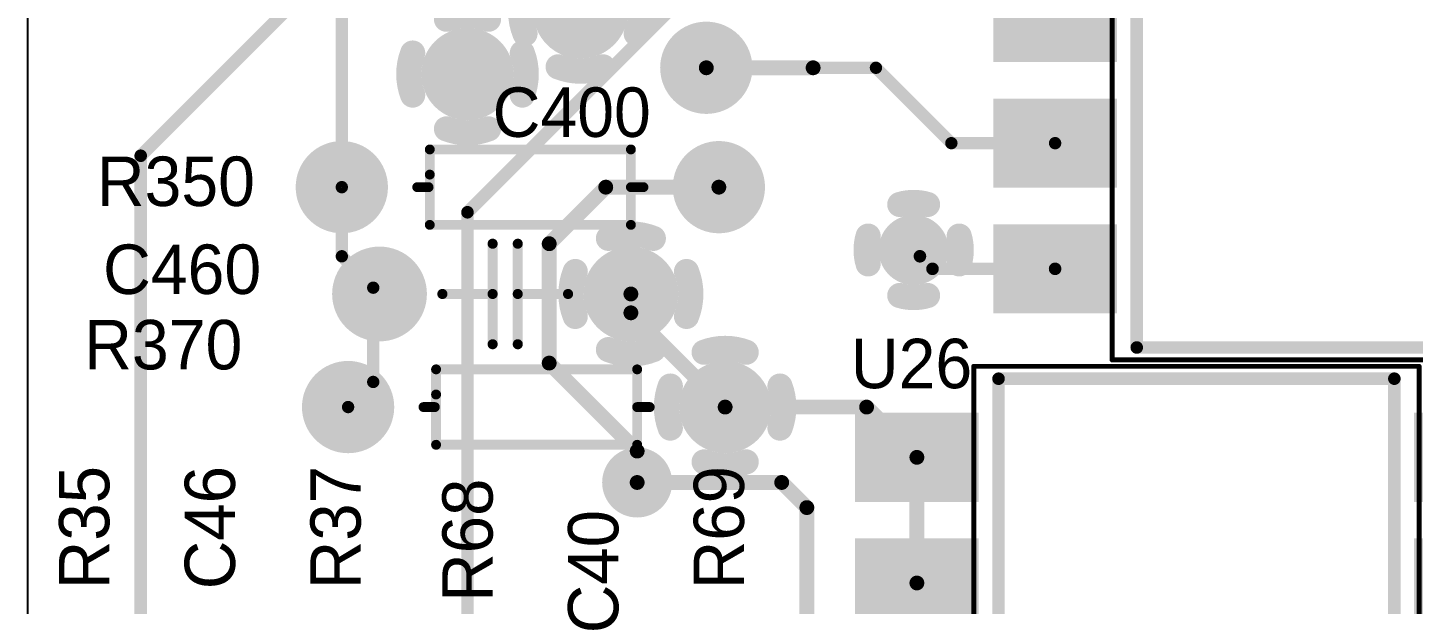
# Model space of a CAD drawing. Header units: millimetres. Extents: x 37 to 228, y -28 to 210.
# Drawn here: x 164.5 to 192.5, y 78.72 to 90.37 of the extents above; entities that cross this region are included whole.
import ezdxf

# ---------------------------------------------------------------- set-up
doc = ezdxf.new("R2010")
doc.units = ezdxf.units.MM
for name, color, linetype in [('BottomLayer', 5, 'Continuous'), ('BottomSolder', 6, 'Continuous'), ('InternalPlane1', 76, 'Continuous'), ('InternalPlane2', 16, 'Continuous'), ('Mechanical13', 56, 'Continuous'), ('MultiLayer', 9, 'Continuous'), ('TopLayer', 1, 'Continuous'), ('TopOverlay', 2, 'Continuous'), ('TopPaste', 8, 'Continuous'), ('TopSolder', 216, 'Continuous')]:
    doc.layers.add(name, color=color, linetype=linetype)

# ---------------------------------------------------------------- blocks, each defined once
blk = doc.blocks.new('CAP_DIP_S_____133')
at = {"layer": 'BottomLayer', "const_width": 0.75}
for points in [[(-2.915, 0, 1), (-2.165, 0, 1)], [(2.165, 0, 1), (2.915, 0, 1)]]:
    blk.add_lwpolyline(points, format="xyb", close=True, dxfattribs=at)
at = {"layer": 'BottomSolder', "const_width": 0.852}
for points in [[(-2.966, 0, 1), (-2.114, 0, 1)], [(2.114, 0, 1), (2.966, 0, 1)]]:
    blk.add_lwpolyline(points, format="xyb", close=True, dxfattribs=at)
at = {"layer": 'InternalPlane1', "const_width": 0.508}
for points in [[(2.086, 1.124, -0.19438), (2.994, 1.124)], [(1.416, -0.454, -0.19438), (1.416, 0.454)], [(3.664, 0.454, -0.19438), (3.664, -0.454)], [(2.994, -1.124, -0.19438), (2.086, -1.124)]]:
    blk.add_lwpolyline(points, format="xyb", dxfattribs=at)
at = {"layer": 'InternalPlane1'}
for points, const_width in [([(1.959, 1.124, 1), (2.213, 1.124, 1)], 0.254), ([(2.867, 1.124, 1), (3.121, 1.124, 1)], 0.254), ([(-3.019, 0, 1), (-2.061, 0, 1)], 0.958), ([(1.289, 0.454, 1), (1.543, 0.454, 1)], 0.254), ([(3.537, 0.454, 1), (3.791, 0.454, 1)], 0.254), ([(1.289, -0.454, 1), (1.543, -0.454, 1)], 0.254), ([(3.537, -0.454, 1), (3.791, -0.454, 1)], 0.254), ([(1.959, -1.124, 1), (2.213, -1.124, 1)], 0.254), ([(2.867, -1.124, 1), (3.121, -1.124, 1)], 0.254)]:
    blk.add_lwpolyline(points, format="xyb", close=True, dxfattribs=dict(at, const_width=const_width))
at = {"layer": 'InternalPlane2', "const_width": 0.958}
for points in [[(-3.019, 0, 1), (-2.061, 0, 1)], [(2.061, 0, 1), (3.019, 0, 1)]]:
    blk.add_lwpolyline(points, format="xyb", close=True, dxfattribs=at)
at = {"layer": 'MultiLayer', "const_width": 0.75}
for points in [[(-2.915, 0, 1), (-2.165, 0, 1)], [(2.165, 0, 1), (2.915, 0, 1)]]:
    blk.add_lwpolyline(points, format="xyb", close=True, dxfattribs=at)
at = {"layer": 'TopLayer', "const_width": 0.75}
for points in [[(-2.915, 0, 1), (-2.165, 0, 1)], [(2.165, 0, 1), (2.915, 0, 1)]]:
    blk.add_lwpolyline(points, format="xyb", close=True, dxfattribs=at)
at = {"layer": 'TopOverlay', "const_width": 0.203}
for points in [[(-0.254, -1.016), (-0.254, 1.016)], [(0.254, -1.016), (0.254, 1.016)], [(-0.254, 0), (-1.27, 0)], [(1.27, 0), (0.254, 0)]]:
    blk.add_lwpolyline(points, dxfattribs=at)
at = {"layer": 'TopOverlay', "const_width": 0.102}
for points in [[(-0.305, 1.016, 1), (-0.203, 1.016, 1)], [(0.203, 1.016, 1), (0.305, 1.016, 1)], [(-1.321, 0, 1), (-1.219, 0, 1)], [(-0.305, 0, 1), (-0.203, 0, 1)], [(0.203, 0, 1), (0.305, 0, 1)], [(1.219, 0, 1), (1.321, 0, 1)], [(-0.305, -1.016, 1), (-0.203, -1.016, 1)], [(0.203, -1.016, 1), (0.305, -1.016, 1)]]:
    blk.add_lwpolyline(points, format="xyb", close=True, dxfattribs=at)
at = {"layer": 'TopSolder', "const_width": 0.852}
for points in [[(-2.966, 0, 1), (-2.114, 0, 1)], [(2.114, 0, 1), (2.966, 0, 1)]]:
    blk.add_lwpolyline(points, format="xyb", close=True, dxfattribs=at)
blk = doc.blocks.new('CAP_DIP_S_____134')
at = {"layer": 'BottomLayer', "const_width": 0.75}
for points in [[(-2.915, 0, 1), (-2.165, 0, 1)], [(2.165, 0, 1), (2.915, 0, 1)]]:
    blk.add_lwpolyline(points, format="xyb", close=True, dxfattribs=at)
at = {"layer": 'BottomSolder', "const_width": 0.852}
for points in [[(-2.966, 0, 1), (-2.114, 0, 1)], [(2.114, 0, 1), (2.966, 0, 1)]]:
    blk.add_lwpolyline(points, format="xyb", close=True, dxfattribs=at)
at = {"layer": 'InternalPlane1', "const_width": 0.508}
for points in [[(-2.994, 1.124, -0.19438), (-2.086, 1.124)], [(-3.664, -0.454, -0.19438), (-3.664, 0.454)], [(-1.416, 0.454, -0.19438), (-1.416, -0.454)], [(-2.086, -1.124, -0.19438), (-2.994, -1.124)]]:
    blk.add_lwpolyline(points, format="xyb", dxfattribs=at)
at = {"layer": 'InternalPlane1'}
for points, const_width in [([(-3.121, 1.124, 1), (-2.867, 1.124, 1)], 0.254), ([(-2.213, 1.124, 1), (-1.959, 1.124, 1)], 0.254), ([(2.061, 0, 1), (3.019, 0, 1)], 0.958), ([(-3.791, 0.454, 1), (-3.537, 0.454, 1)], 0.254), ([(-1.543, 0.454, 1), (-1.289, 0.454, 1)], 0.254), ([(-3.791, -0.454, 1), (-3.537, -0.454, 1)], 0.254), ([(-1.543, -0.454, 1), (-1.289, -0.454, 1)], 0.254), ([(-3.121, -1.124, 1), (-2.867, -1.124, 1)], 0.254), ([(-2.213, -1.124, 1), (-1.959, -1.124, 1)], 0.254)]:
    blk.add_lwpolyline(points, format="xyb", close=True, dxfattribs=dict(at, const_width=const_width))
at = {"layer": 'InternalPlane2', "const_width": 0.958}
for points in [[(-3.019, 0, 1), (-2.061, 0, 1)], [(2.061, 0, 1), (3.019, 0, 1)]]:
    blk.add_lwpolyline(points, format="xyb", close=True, dxfattribs=at)
at = {"layer": 'MultiLayer', "const_width": 0.75}
for points in [[(-2.915, 0, 1), (-2.165, 0, 1)], [(2.165, 0, 1), (2.915, 0, 1)]]:
    blk.add_lwpolyline(points, format="xyb", close=True, dxfattribs=at)
at = {"layer": 'TopLayer', "const_width": 0.75}
for points in [[(-2.915, 0, 1), (-2.165, 0, 1)], [(2.165, 0, 1), (2.915, 0, 1)]]:
    blk.add_lwpolyline(points, format="xyb", close=True, dxfattribs=at)
at = {"layer": 'TopOverlay', "const_width": 0.203}
for points in [[(-0.254, 1.016), (-0.254, -1.016)], [(0.254, 1.016), (0.254, -1.016)], [(-0.254, 0), (-1.27, 0)], [(1.27, 0), (0.254, 0)]]:
    blk.add_lwpolyline(points, dxfattribs=at)
at = {"layer": 'TopOverlay', "const_width": 0.102}
for points in [[(-0.305, 1.016, 1), (-0.203, 1.016, 1)], [(0.203, 1.016, 1), (0.305, 1.016, 1)], [(-1.321, 0, 1), (-1.219, 0, 1)], [(-0.305, 0, 1), (-0.203, 0, 1)], [(0.203, 0, 1), (0.305, 0, 1)], [(1.219, 0, 1), (1.321, 0, 1)], [(-0.305, -1.016, 1), (-0.203, -1.016, 1)], [(0.203, -1.016, 1), (0.305, -1.016, 1)]]:
    blk.add_lwpolyline(points, format="xyb", close=True, dxfattribs=at)
at = {"layer": 'TopSolder', "const_width": 0.852}
for points in [[(-2.966, 0, 1), (-2.114, 0, 1)], [(2.114, 0, 1), (2.966, 0, 1)]]:
    blk.add_lwpolyline(points, format="xyb", close=True, dxfattribs=at)
blk = doc.blocks.new('AXIAL_0_3_142')
at = {"layer": 'BottomLayer', "const_width": 0.75}
for points in [[(-4.185, 0, 1), (-3.435, 0, 1)], [(3.435, 0, 1), (4.185, 0, 1)]]:
    blk.add_lwpolyline(points, format="xyb", close=True, dxfattribs=at)
at = {"layer": 'BottomSolder', "const_width": 0.852}
for points in [[(-4.236, 0, 1), (-3.384, 0, 1)], [(3.384, 0, 1), (4.236, 0, 1)]]:
    blk.add_lwpolyline(points, format="xyb", close=True, dxfattribs=at)
at = {"layer": 'InternalPlane1', "const_width": 0.933}
for points in [[(-4.276, 0, 1), (-3.344, 0, 1)], [(3.344, 0, 1), (4.276, 0, 1)]]:
    blk.add_lwpolyline(points, format="xyb", close=True, dxfattribs=at)
at = {"layer": 'InternalPlane2', "const_width": 0.933}
for points in [[(-4.276, 0, 1), (-3.344, 0, 1)], [(3.344, 0, 1), (4.276, 0, 1)]]:
    blk.add_lwpolyline(points, format="xyb", close=True, dxfattribs=at)
at = {"layer": 'MultiLayer', "const_width": 0.75}
for points in [[(-4.185, 0, 1), (-3.435, 0, 1)], [(3.435, 0, 1), (4.185, 0, 1)]]:
    blk.add_lwpolyline(points, format="xyb", close=True, dxfattribs=at)
at = {"layer": 'TopLayer', "const_width": 0.75}
for points in [[(-4.185, 0, 1), (-3.435, 0, 1)], [(3.435, 0, 1), (4.185, 0, 1)]]:
    blk.add_lwpolyline(points, format="xyb", close=True, dxfattribs=at)
at = {"layer": 'TopOverlay', "const_width": 0.2}
for points in [[(-2.032, 0.762), (-2.032, -0.762)], [(2.032, 0.762), (-2.032, 0.762)], [(2.032, 0.762), (2.032, -0.254)], [(-2.032, 0), (-2.286, 0)], [(2.286, 0), (2.057, 0)], [(2.032, -0.254), (2.032, -0.762)], [(2.032, -0.762), (-2.032, -0.762)]]:
    blk.add_lwpolyline(points, dxfattribs=at)
at = {"layer": 'TopOverlay', "const_width": 0.1}
for points in [[(-2.082, 0.762, 1), (-1.982, 0.762, 1)], [(-2.082, 0.762, 1), (-1.982, 0.762, 1)], [(1.982, 0.762, 1), (2.082, 0.762, 1)], [(1.982, 0.762, 1), (2.082, 0.762, 1)], [(-2.336, 0, 1), (-2.236, 0, 1)], [(-2.082, 0, 1), (-1.982, 0, 1)], [(2.007, 0, 1), (2.107, 0, 1)], [(2.236, 0, 1), (2.336, 0, 1)], [(1.982, -0.254, 1), (2.082, -0.254, 1)], [(1.982, -0.254, 1), (2.082, -0.254, 1)], [(-2.082, -0.762, 1), (-1.982, -0.762, 1)], [(-2.082, -0.762, 1), (-1.982, -0.762, 1)], [(1.982, -0.762, 1), (2.082, -0.762, 1)], [(1.982, -0.762, 1), (2.082, -0.762, 1)]]:
    blk.add_lwpolyline(points, format="xyb", close=True, dxfattribs=at)
at = {"layer": 'TopSolder', "const_width": 0.852}
for points in [[(-4.236, 0, 1), (-3.384, 0, 1)], [(3.384, 0, 1), (4.236, 0, 1)]]:
    blk.add_lwpolyline(points, format="xyb", close=True, dxfattribs=at)
blk = doc.blocks.new('AXIAL_0_3_143')
at = {"layer": 'BottomLayer', "const_width": 0.75}
for points in [[(-4.185, 0, 1), (-3.435, 0, 1)], [(3.435, 0, 1), (4.185, 0, 1)]]:
    blk.add_lwpolyline(points, format="xyb", close=True, dxfattribs=at)
at = {"layer": 'BottomSolder', "const_width": 0.852}
for points in [[(-4.236, 0, 1), (-3.384, 0, 1)], [(3.384, 0, 1), (4.236, 0, 1)]]:
    blk.add_lwpolyline(points, format="xyb", close=True, dxfattribs=at)
at = {"layer": 'InternalPlane1', "const_width": 0.508}
for points in [[(-4.235, 1.108, -0.185339), (-3.385, 1.108)], [(-4.918, -0.425, -0.185339), (-4.918, 0.425)], [(-2.702, 0.425, -0.185339), (-2.702, -0.425)], [(-3.385, -1.108, -0.185339), (-4.235, -1.108)]]:
    blk.add_lwpolyline(points, format="xyb", dxfattribs=at)
at = {"layer": 'InternalPlane1'}
for points, const_width in [([(-4.362, 1.108, 1), (-4.108, 1.108, 1)], 0.254), ([(-3.512, 1.108, 1), (-3.258, 1.108, 1)], 0.254), ([(3.344, 0, 1), (4.276, 0, 1)], 0.933), ([(-5.045, 0.425, 1), (-4.791, 0.425, 1)], 0.254), ([(-2.829, 0.425, 1), (-2.575, 0.425, 1)], 0.254), ([(-5.045, -0.425, 1), (-4.791, -0.425, 1)], 0.254), ([(-2.829, -0.425, 1), (-2.575, -0.425, 1)], 0.254), ([(-4.362, -1.108, 1), (-4.108, -1.108, 1)], 0.254), ([(-3.512, -1.108, 1), (-3.258, -1.108, 1)], 0.254)]:
    blk.add_lwpolyline(points, format="xyb", close=True, dxfattribs=dict(at, const_width=const_width))
at = {"layer": 'InternalPlane2', "const_width": 0.933}
for points in [[(-4.276, 0, 1), (-3.344, 0, 1)], [(3.344, 0, 1), (4.276, 0, 1)]]:
    blk.add_lwpolyline(points, format="xyb", close=True, dxfattribs=at)
at = {"layer": 'MultiLayer', "const_width": 0.75}
for points in [[(-4.185, 0, 1), (-3.435, 0, 1)], [(3.435, 0, 1), (4.185, 0, 1)]]:
    blk.add_lwpolyline(points, format="xyb", close=True, dxfattribs=at)
at = {"layer": 'TopLayer', "const_width": 0.75}
for points in [[(-4.185, 0, 1), (-3.435, 0, 1)], [(3.435, 0, 1), (4.185, 0, 1)]]:
    blk.add_lwpolyline(points, format="xyb", close=True, dxfattribs=at)
at = {"layer": 'TopOverlay', "const_width": 0.2}
for points in [[(-2.032, 0.762), (-2.032, -0.762)], [(2.032, 0.762), (-2.032, 0.762)], [(2.032, 0.762), (2.032, -0.254)], [(-2.032, 0), (-2.286, 0)], [(2.286, 0), (2.057, 0)], [(2.032, -0.254), (2.032, -0.762)], [(2.032, -0.762), (-2.032, -0.762)]]:
    blk.add_lwpolyline(points, dxfattribs=at)
at = {"layer": 'TopOverlay', "const_width": 0.1}
for points in [[(-2.082, 0.762, 1), (-1.982, 0.762, 1)], [(-2.082, 0.762, 1), (-1.982, 0.762, 1)], [(1.982, 0.762, 1), (2.082, 0.762, 1)], [(1.982, 0.762, 1), (2.082, 0.762, 1)], [(-2.336, 0, 1), (-2.236, 0, 1)], [(-2.082, 0, 1), (-1.982, 0, 1)], [(2.007, 0, 1), (2.107, 0, 1)], [(2.236, 0, 1), (2.336, 0, 1)], [(1.982, -0.254, 1), (2.082, -0.254, 1)], [(1.982, -0.254, 1), (2.082, -0.254, 1)], [(-2.082, -0.762, 1), (-1.982, -0.762, 1)], [(-2.082, -0.762, 1), (-1.982, -0.762, 1)], [(1.982, -0.762, 1), (2.082, -0.762, 1)], [(1.982, -0.762, 1), (2.082, -0.762, 1)]]:
    blk.add_lwpolyline(points, format="xyb", close=True, dxfattribs=at)
at = {"layer": 'TopSolder', "const_width": 0.852}
for points in [[(-4.236, 0, 1), (-3.384, 0, 1)], [(3.384, 0, 1), (4.236, 0, 1)]]:
    blk.add_lwpolyline(points, format="xyb", close=True, dxfattribs=at)
blk = doc.blocks.new('AXIAL_0_3_148')
at = {"layer": 'BottomLayer', "const_width": 0.75}
for points in [[(-4.185, 0, 1), (-3.435, 0, 1)], [(3.435, 0, 1), (4.185, 0, 1)]]:
    blk.add_lwpolyline(points, format="xyb", close=True, dxfattribs=at)
at = {"layer": 'BottomSolder', "const_width": 0.852}
for points in [[(-4.236, 0, 1), (-3.384, 0, 1)], [(3.384, 0, 1), (4.236, 0, 1)]]:
    blk.add_lwpolyline(points, format="xyb", close=True, dxfattribs=at)
at = {"layer": 'InternalPlane1', "const_width": 0.933}
for points in [[(-4.276, 0, 1), (-3.344, 0, 1)], [(3.344, 0, 1), (4.276, 0, 1)]]:
    blk.add_lwpolyline(points, format="xyb", close=True, dxfattribs=at)
at = {"layer": 'InternalPlane2', "const_width": 0.933}
for points in [[(-4.276, 0, 1), (-3.344, 0, 1)], [(3.344, 0, 1), (4.276, 0, 1)]]:
    blk.add_lwpolyline(points, format="xyb", close=True, dxfattribs=at)
at = {"layer": 'MultiLayer', "const_width": 0.75}
for points in [[(-4.185, 0, 1), (-3.435, 0, 1)], [(3.435, 0, 1), (4.185, 0, 1)]]:
    blk.add_lwpolyline(points, format="xyb", close=True, dxfattribs=at)
at = {"layer": 'TopLayer', "const_width": 0.75}
for points in [[(-4.185, 0, 1), (-3.435, 0, 1)], [(3.435, 0, 1), (4.185, 0, 1)]]:
    blk.add_lwpolyline(points, format="xyb", close=True, dxfattribs=at)
at = {"layer": 'TopOverlay', "const_width": 0.2}
for points in [[(-2.032, 0.254), (-2.032, 0.762)], [(2.032, 0.762), (-2.032, 0.762)], [(2.032, -0.762), (2.032, 0.762)], [(-2.032, -0.762), (-2.032, 0.254)], [(-2.057, 0), (-2.286, 0)], [(2.286, 0), (2.032, 0)], [(2.032, -0.762), (-2.032, -0.762)]]:
    blk.add_lwpolyline(points, dxfattribs=at)
at = {"layer": 'TopOverlay', "const_width": 0.1}
for points in [[(-2.082, 0.762, 1), (-1.982, 0.762, 1)], [(-2.082, 0.762, 1), (-1.982, 0.762, 1)], [(1.982, 0.762, 1), (2.082, 0.762, 1)], [(1.982, 0.762, 1), (2.082, 0.762, 1)], [(-2.082, 0.254, 1), (-1.982, 0.254, 1)], [(-2.082, 0.254, 1), (-1.982, 0.254, 1)], [(-2.336, 0, 1), (-2.236, 0, 1)], [(-2.107, 0, 1), (-2.007, 0, 1)], [(1.982, 0, 1), (2.082, 0, 1)], [(2.236, 0, 1), (2.336, 0, 1)], [(-2.082, -0.762, 1), (-1.982, -0.762, 1)], [(-2.082, -0.762, 1), (-1.982, -0.762, 1)], [(1.982, -0.762, 1), (2.082, -0.762, 1)], [(1.982, -0.762, 1), (2.082, -0.762, 1)]]:
    blk.add_lwpolyline(points, format="xyb", close=True, dxfattribs=at)
at = {"layer": 'TopSolder', "const_width": 0.852}
for points in [[(-4.236, 0, 1), (-3.384, 0, 1)], [(3.384, 0, 1), (4.236, 0, 1)]]:
    blk.add_lwpolyline(points, format="xyb", close=True, dxfattribs=at)
blk = doc.blocks.new('AXIAL_0_3_149')
at = {"layer": 'BottomLayer', "const_width": 0.75}
for points in [[(-4.185, 0, 1), (-3.435, 0, 1)], [(3.435, 0, 1), (4.185, 0, 1)]]:
    blk.add_lwpolyline(points, format="xyb", close=True, dxfattribs=at)
at = {"layer": 'BottomSolder', "const_width": 0.852}
for points in [[(-4.236, 0, 1), (-3.384, 0, 1)], [(3.384, 0, 1), (4.236, 0, 1)]]:
    blk.add_lwpolyline(points, format="xyb", close=True, dxfattribs=at)
at = {"layer": 'InternalPlane1', "const_width": 0.508}
for points in [[(3.385, 1.108, -0.185339), (4.235, 1.108)], [(2.702, -0.425, -0.185339), (2.702, 0.425)], [(4.918, 0.425, -0.185339), (4.918, -0.425)], [(4.235, -1.108, -0.185339), (3.385, -1.108)]]:
    blk.add_lwpolyline(points, format="xyb", dxfattribs=at)
at = {"layer": 'InternalPlane1'}
for points, const_width in [([(3.258, 1.108, 1), (3.512, 1.108, 1)], 0.254), ([(4.108, 1.108, 1), (4.362, 1.108, 1)], 0.254), ([(-4.276, 0, 1), (-3.344, 0, 1)], 0.933), ([(2.575, 0.425, 1), (2.829, 0.425, 1)], 0.254), ([(4.791, 0.425, 1), (5.045, 0.425, 1)], 0.254), ([(2.575, -0.425, 1), (2.829, -0.425, 1)], 0.254), ([(4.791, -0.425, 1), (5.045, -0.425, 1)], 0.254), ([(3.258, -1.108, 1), (3.512, -1.108, 1)], 0.254), ([(4.108, -1.108, 1), (4.362, -1.108, 1)], 0.254)]:
    blk.add_lwpolyline(points, format="xyb", close=True, dxfattribs=dict(at, const_width=const_width))
at = {"layer": 'InternalPlane2', "const_width": 0.933}
for points in [[(-4.276, 0, 1), (-3.344, 0, 1)], [(3.344, 0, 1), (4.276, 0, 1)]]:
    blk.add_lwpolyline(points, format="xyb", close=True, dxfattribs=at)
at = {"layer": 'MultiLayer', "const_width": 0.75}
for points in [[(-4.185, 0, 1), (-3.435, 0, 1)], [(3.435, 0, 1), (4.185, 0, 1)]]:
    blk.add_lwpolyline(points, format="xyb", close=True, dxfattribs=at)
at = {"layer": 'TopLayer', "const_width": 0.75}
for points in [[(-4.185, 0, 1), (-3.435, 0, 1)], [(3.435, 0, 1), (4.185, 0, 1)]]:
    blk.add_lwpolyline(points, format="xyb", close=True, dxfattribs=at)
at = {"layer": 'TopOverlay', "const_width": 0.2}
for points in [[(-2.032, 0.254), (-2.032, 0.762)], [(2.032, 0.762), (-2.032, 0.762)], [(2.032, -0.762), (2.032, 0.762)], [(-2.032, -0.762), (-2.032, 0.254)], [(-2.057, 0), (-2.286, 0)], [(2.286, 0), (2.032, 0)], [(2.032, -0.762), (-2.032, -0.762)]]:
    blk.add_lwpolyline(points, dxfattribs=at)
at = {"layer": 'TopOverlay', "const_width": 0.1}
for points in [[(-2.082, 0.762, 1), (-1.982, 0.762, 1)], [(-2.082, 0.762, 1), (-1.982, 0.762, 1)], [(1.982, 0.762, 1), (2.082, 0.762, 1)], [(1.982, 0.762, 1), (2.082, 0.762, 1)], [(-2.082, 0.254, 1), (-1.982, 0.254, 1)], [(-2.082, 0.254, 1), (-1.982, 0.254, 1)], [(-2.336, 0, 1), (-2.236, 0, 1)], [(-2.107, 0, 1), (-2.007, 0, 1)], [(1.982, 0, 1), (2.082, 0, 1)], [(2.236, 0, 1), (2.336, 0, 1)], [(-2.082, -0.762, 1), (-1.982, -0.762, 1)], [(-2.082, -0.762, 1), (-1.982, -0.762, 1)], [(1.982, -0.762, 1), (2.082, -0.762, 1)], [(1.982, -0.762, 1), (2.082, -0.762, 1)]]:
    blk.add_lwpolyline(points, format="xyb", close=True, dxfattribs=at)
at = {"layer": 'TopSolder', "const_width": 0.852}
for points in [[(-4.236, 0, 1), (-3.384, 0, 1)], [(3.384, 0, 1), (4.236, 0, 1)]]:
    blk.add_lwpolyline(points, format="xyb", close=True, dxfattribs=at)
blk = doc.blocks.new('LC_SMD_8_9_0___182')
at = {"layer": 'Mechanical13', "const_width": 0.1}
for points in [[(5.65, 4.5), (-5.65, 4.5)], [(-5.65, -4.5), (-5.65, 4.5)], [(5.65, -4.5), (5.65, 4.5)], [(5.65, -4.5), (-5.65, -4.5)]]:
    blk.add_lwpolyline(points, dxfattribs=at)
at = {"layer": 'Mechanical13'}
for points, const_width in [([(-5.675, 4.5, 1), (-5.625, 4.5, 1)], 0.05), ([(-5.675, 4.5, 1), (-5.625, 4.5, 1)], 0.05), ([(5.625, 4.5, 1), (5.675, 4.5, 1)], 0.05), ([(5.625, 4.5, 1), (5.675, 4.5, 1)], 0.05), ([(5.3, 3.3, 1), (3.7, 3.3, 1)], 0.1), ([(3.675, 3.3, 1), (3.725, 3.3, 1)], 0.05), ([(5.275, 3.3, 1), (5.325, 3.3, 1)], 0.05), ([(-5.675, -4.5, 1), (-5.625, -4.5, 1)], 0.05), ([(-5.675, -4.5, 1), (-5.625, -4.5, 1)], 0.05), ([(5.625, -4.5, 1), (5.675, -4.5, 1)], 0.05), ([(5.625, -4.5, 1), (5.675, -4.5, 1)], 0.05)]:
    blk.add_lwpolyline(points, format="xyb", close=True, dxfattribs=dict(at, const_width=const_width))
at = {"layer": 'TopLayer'}
for points in [[(-4.61, 4.5), (-3.01, 4.5), (-4.61, 6.8), (-3.01, 6.8)], [(-2.07, 4.5), (-0.47, 4.5), (-2.07, 6.8), (-0.47, 6.8)], [(0.47, 4.5), (2.07, 4.5), (0.47, 6.8), (2.07, 6.8)], [(3.01, 4.5), (4.61, 4.5), (3.01, 6.8), (4.61, 6.8)], [(-3.01, -4.5), (-4.61, -4.5), (-3.01, -6.8), (-4.61, -6.8)], [(-0.47, -4.5), (-2.07, -4.5), (-0.47, -6.8), (-2.07, -6.8)], [(2.07, -4.5), (0.47, -4.5), (2.07, -6.8), (0.47, -6.8)], [(4.61, -4.5), (3.01, -4.5), (4.61, -6.8), (3.01, -6.8)]]:
    blk.add_solid(points, dxfattribs=at)
at = {"layer": 'TopOverlay'}
for points, const_width in [([(5.75, 6, 1), (5.25, 6, 1)], 0.5), ([(5.125, 6, 1), (5.375, 6, 1)], 0.25), ([(5.625, 6, 1), (5.875, 6, 1)], 0.25), ([(-5.463, 4, 1), (-5.336, 4, 1)], 0.127), ([(-5.463, 4, 1), (-5.336, 4, 1)], 0.127), ([(5.336, 4, 1), (5.463, 4, 1)], 0.127), ([(5.336, 4, 1), (5.463, 4, 1)], 0.127), ([(4.7, 3, 1), (4.1, 3, 1)], 0.7), ([(3.925, 3, 1), (4.275, 3, 1)], 0.35), ([(4.525, 3, 1), (4.875, 3, 1)], 0.35), ([(-5.463, -4, 1), (-5.336, -4, 1)], 0.127), ([(-5.463, -4, 1), (-5.336, -4, 1)], 0.127), ([(5.336, -4, 1), (5.463, -4, 1)], 0.127), ([(5.336, -4, 1), (5.463, -4, 1)], 0.127)]:
    blk.add_lwpolyline(points, format="xyb", close=True, dxfattribs=dict(at, const_width=const_width))
at = {"layer": 'TopOverlay', "const_width": 0.254}
for points in [[(-5.4, -4), (-5.4, 4)], [(5.4, 4), (-5.4, 4)], [(5.4, -4), (5.4, 4)], [(5.4, -4), (-5.4, -4)]]:
    blk.add_lwpolyline(points, dxfattribs=at)
at = {"layer": 'TopPaste'}
for points in [[(-4.61, 4.5), (-3.01, 4.5), (-4.61, 6.8), (-3.01, 6.8)], [(-2.07, 4.5), (-0.47, 4.5), (-2.07, 6.8), (-0.47, 6.8)], [(0.47, 4.5), (2.07, 4.5), (0.47, 6.8), (2.07, 6.8)], [(3.01, 4.5), (4.61, 4.5), (3.01, 6.8), (4.61, 6.8)], [(-3.01, -4.5), (-4.61, -4.5), (-3.01, -6.8), (-4.61, -6.8)], [(-0.47, -4.5), (-2.07, -4.5), (-0.47, -6.8), (-2.07, -6.8)], [(2.07, -4.5), (0.47, -4.5), (2.07, -6.8), (0.47, -6.8)], [(4.61, -4.5), (3.01, -4.5), (4.61, -6.8), (3.01, -6.8)]]:
    blk.add_solid(points, dxfattribs=at)
at = {"layer": 'TopSolder'}
for points in [[(-4.712, 4.398), (-2.908, 4.398), (-4.712, 6.902), (-2.908, 6.902)], [(-2.172, 4.398), (-0.368, 4.398), (-2.172, 6.902), (-0.368, 6.902)], [(0.368, 4.398), (2.172, 4.398), (0.368, 6.902), (2.172, 6.902)], [(2.908, 4.398), (4.712, 4.398), (2.908, 6.902), (4.712, 6.902)], [(-2.908, -4.398), (-4.712, -4.398), (-2.908, -6.902), (-4.712, -6.902)], [(-0.368, -4.398), (-2.172, -4.398), (-0.368, -6.902), (-2.172, -6.902)], [(2.172, -4.398), (0.368, -4.398), (2.172, -6.902), (0.368, -6.902)], [(4.712, -4.398), (2.908, -4.398), (4.712, -6.902), (2.908, -6.902)]]:
    blk.add_solid(points, dxfattribs=at)
blk = doc.blocks.new('LC_SMD_8_9_0___183')
at = {"layer": 'Mechanical13', "const_width": 0.1}
for points in [[(5.65, 4.5), (-5.65, 4.5)], [(-5.65, -4.5), (-5.65, 4.5)], [(5.65, -4.5), (5.65, 4.5)], [(5.65, -4.5), (-5.65, -4.5)]]:
    blk.add_lwpolyline(points, dxfattribs=at)
at = {"layer": 'Mechanical13'}
for points, const_width in [([(-5.675, 4.5, 1), (-5.625, 4.5, 1)], 0.05), ([(-5.675, 4.5, 1), (-5.625, 4.5, 1)], 0.05), ([(5.625, 4.5, 1), (5.675, 4.5, 1)], 0.05), ([(5.625, 4.5, 1), (5.675, 4.5, 1)], 0.05), ([(5.3, 3.3, 1), (3.7, 3.3, 1)], 0.1), ([(3.675, 3.3, 1), (3.725, 3.3, 1)], 0.05), ([(5.275, 3.3, 1), (5.325, 3.3, 1)], 0.05), ([(-5.675, -4.5, 1), (-5.625, -4.5, 1)], 0.05), ([(-5.675, -4.5, 1), (-5.625, -4.5, 1)], 0.05), ([(5.625, -4.5, 1), (5.675, -4.5, 1)], 0.05), ([(5.625, -4.5, 1), (5.675, -4.5, 1)], 0.05)]:
    blk.add_lwpolyline(points, format="xyb", close=True, dxfattribs=dict(at, const_width=const_width))
at = {"layer": 'TopLayer'}
for points in [[(-4.61, 4.5), (-3.01, 4.5), (-4.61, 6.8), (-3.01, 6.8)], [(-2.07, 4.5), (-0.47, 4.5), (-2.07, 6.8), (-0.47, 6.8)], [(0.47, 4.5), (2.07, 4.5), (0.47, 6.8), (2.07, 6.8)], [(3.01, 4.5), (4.61, 4.5), (3.01, 6.8), (4.61, 6.8)], [(-3.01, -4.5), (-4.61, -4.5), (-3.01, -6.8), (-4.61, -6.8)], [(-0.47, -4.5), (-2.07, -4.5), (-0.47, -6.8), (-2.07, -6.8)], [(2.07, -4.5), (0.47, -4.5), (2.07, -6.8), (0.47, -6.8)], [(4.61, -4.5), (3.01, -4.5), (4.61, -6.8), (3.01, -6.8)]]:
    blk.add_solid(points, dxfattribs=at)
at = {"layer": 'TopOverlay'}
for points, const_width in [([(5.75, 6, 1), (5.25, 6, 1)], 0.5), ([(5.125, 6, 1), (5.375, 6, 1)], 0.25), ([(5.625, 6, 1), (5.875, 6, 1)], 0.25), ([(-5.463, 4, 1), (-5.336, 4, 1)], 0.127), ([(-5.463, 4, 1), (-5.336, 4, 1)], 0.127), ([(5.336, 4, 1), (5.463, 4, 1)], 0.127), ([(5.336, 4, 1), (5.463, 4, 1)], 0.127), ([(4.7, 3, 1), (4.1, 3, 1)], 0.7), ([(3.925, 3, 1), (4.275, 3, 1)], 0.35), ([(4.525, 3, 1), (4.875, 3, 1)], 0.35), ([(-5.463, -4, 1), (-5.336, -4, 1)], 0.127), ([(-5.463, -4, 1), (-5.336, -4, 1)], 0.127), ([(5.336, -4, 1), (5.463, -4, 1)], 0.127), ([(5.336, -4, 1), (5.463, -4, 1)], 0.127)]:
    blk.add_lwpolyline(points, format="xyb", close=True, dxfattribs=dict(at, const_width=const_width))
at = {"layer": 'TopOverlay', "const_width": 0.254}
for points in [[(-5.4, -4), (-5.4, 4)], [(5.4, 4), (-5.4, 4)], [(5.4, -4), (5.4, 4)], [(5.4, -4), (-5.4, -4)]]:
    blk.add_lwpolyline(points, dxfattribs=at)
at = {"layer": 'TopPaste'}
for points in [[(-4.61, 4.5), (-3.01, 4.5), (-4.61, 6.8), (-3.01, 6.8)], [(-2.07, 4.5), (-0.47, 4.5), (-2.07, 6.8), (-0.47, 6.8)], [(0.47, 4.5), (2.07, 4.5), (0.47, 6.8), (2.07, 6.8)], [(3.01, 4.5), (4.61, 4.5), (3.01, 6.8), (4.61, 6.8)], [(-3.01, -4.5), (-4.61, -4.5), (-3.01, -6.8), (-4.61, -6.8)], [(-0.47, -4.5), (-2.07, -4.5), (-0.47, -6.8), (-2.07, -6.8)], [(2.07, -4.5), (0.47, -4.5), (2.07, -6.8), (0.47, -6.8)], [(4.61, -4.5), (3.01, -4.5), (4.61, -6.8), (3.01, -6.8)]]:
    blk.add_solid(points, dxfattribs=at)
at = {"layer": 'TopSolder'}
for points in [[(-4.712, 4.398), (-2.908, 4.398), (-4.712, 6.902), (-2.908, 6.902)], [(-2.172, 4.398), (-0.368, 4.398), (-2.172, 6.902), (-0.368, 6.902)], [(0.368, 4.398), (2.172, 4.398), (0.368, 6.902), (2.172, 6.902)], [(2.908, 4.398), (4.712, 4.398), (2.908, 6.902), (4.712, 6.902)], [(-2.908, -4.398), (-4.712, -4.398), (-2.908, -6.902), (-4.712, -6.902)], [(-0.368, -4.398), (-2.172, -4.398), (-0.368, -6.902), (-2.172, -6.902)], [(2.172, -4.398), (0.368, -4.398), (2.172, -6.902), (0.368, -6.902)], [(4.712, -4.398), (2.908, -4.398), (4.712, -6.902), (2.908, -6.902)]]:
    blk.add_solid(points, dxfattribs=at)

msp = doc.modelspace()

# ---------------------------------------------------------------- linework, layer by layer
at = {"layer": 'BottomLayer'}
for points, const_width in [([(170.845, 87.152), (170.845, 92.74)], 0.25), ([(170.845, 85.755), (170.845, 87.152)], 0.25), ([(175.036, 86.009), (176.179, 87.152)], 0.3), ([(176.179, 87.152), (178.465, 87.152)], 0.3), ([(175.036, 83.596), (175.036, 86.009)], 0.3), ([(170.845, 85.755), (171.48, 85.12)], 0.25), ([(171.48, 83.215), (171.48, 85.12)], 0.25), ([(175.036, 83.596), (176.814, 81.818)], 0.3), ([(170.972, 82.707), (171.48, 83.215)], 0.25), ([(176.814, 81.183), (176.814, 81.818)], 0.3)]:
    msp.add_lwpolyline(points, dxfattribs=dict(at, const_width=const_width))
for points, const_width in [([(170.783, 87.152, 1), (170.907, 87.152, 1)], 0.125), ([(170.783, 87.152, 1), (170.907, 87.152, 1)], 0.125), ([(176.104, 87.152, 1), (176.254, 87.152, 1)], 0.15), ([(176.104, 87.152, 1), (176.254, 87.152, 1)], 0.15), ([(178.39, 87.152, 1), (178.54, 87.152, 1)], 0.15), ([(182.202, 85.882, 1), (182.602, 85.882, 1)], 0.4), ([(174.961, 86.009, 1), (175.111, 86.009, 1)], 0.15), ([(174.961, 86.009, 1), (175.111, 86.009, 1)], 0.15), ([(170.783, 85.755, 1), (170.907, 85.755, 1)], 0.125), ([(170.783, 85.755, 1), (170.907, 85.755, 1)], 0.125), ([(171.418, 85.12, 1), (171.542, 85.12, 1)], 0.125), ([(171.418, 85.12, 1), (171.542, 85.12, 1)], 0.125), ([(174.961, 83.596, 1), (175.111, 83.596, 1)], 0.15), ([(174.961, 83.596, 1), (175.111, 83.596, 1)], 0.15), ([(171.418, 83.215, 1), (171.542, 83.215, 1)], 0.125), ([(171.418, 83.215, 1), (171.542, 83.215, 1)], 0.125), ([(170.91, 82.707, 1), (171.034, 82.707, 1)], 0.125), ([(176.739, 81.818, 1), (176.889, 81.818, 1)], 0.15), ([(176.739, 81.818, 1), (176.889, 81.818, 1)], 0.15), ([(176.614, 81.183, 1), (177.014, 81.183, 1)], 0.4), ([(176.739, 81.183, 1), (176.889, 81.183, 1)], 0.15)]:
    msp.add_lwpolyline(points, format="xyb", close=True, dxfattribs=dict(at, const_width=const_width))
at = {"layer": 'InternalPlane1', "const_width": 0.708}
for points in [[(182.048, 85.882, 1), (182.756, 85.882, 1)], [(176.46, 81.183, 1), (177.168, 81.183, 1)]]:
    msp.add_lwpolyline(points, format="xyb", close=True, dxfattribs=at)
at = {"layer": 'InternalPlane2'}
msp.add_line((164.497, 67.723), (164.497, 96.55), dxfattribs=at)
at = {"layer": 'InternalPlane2', "const_width": 0.508}
for points in [[(182.121, 86.802, -0.149451), (182.683, 86.802)], [(181.482, 85.601, -0.149451), (181.482, 86.163)], [(183.322, 86.163, -0.149451), (183.322, 85.601)], [(182.683, 84.962, -0.149451), (182.121, 84.962)]]:
    msp.add_lwpolyline(points, format="xyb", dxfattribs=at)
at = {"layer": 'InternalPlane2'}
for points, const_width in [([(181.994, 86.802, 1), (182.248, 86.802, 1)], 0.254), ([(182.556, 86.802, 1), (182.81, 86.802, 1)], 0.254), ([(181.355, 86.163, 1), (181.609, 86.163, 1)], 0.254), ([(183.195, 86.163, 1), (183.449, 86.163, 1)], 0.254), ([(181.355, 85.601, 1), (181.609, 85.601, 1)], 0.254), ([(183.195, 85.601, 1), (183.449, 85.601, 1)], 0.254), ([(181.994, 84.962, 1), (182.248, 84.962, 1)], 0.254), ([(182.556, 84.962, 1), (182.81, 84.962, 1)], 0.254), ([(176.46, 81.183, 1), (177.168, 81.183, 1)], 0.708)]:
    msp.add_lwpolyline(points, format="xyb", close=True, dxfattribs=dict(at, const_width=const_width))
at = {"layer": 'MultiLayer', "const_width": 0.4}
for points in [[(182.202, 85.882, 1), (182.602, 85.882, 1)], [(176.614, 81.183, 1), (177.014, 81.183, 1)]]:
    msp.add_lwpolyline(points, format="xyb", close=True, dxfattribs=at)
at = {"layer": 'TopLayer'}
for points, const_width in [([(166.781, 87.787), (171.988, 92.994)], 0.254), ([(173.385, 86.644), (177.576, 90.835)], 0.254), ([(178.211, 89.565), (180.37, 89.565)], 0.3), ([(180.37, 89.565), (181.64, 89.565)], 0.25), ([(181.64, 89.565), (183.164, 88.041)], 0.25), ([(183.164, 88.041), (185.261, 88.041)], 0.25), ([(166.781, 76.484), (166.781, 87.787)], 0.254), ([(173.385, 77.627), (173.385, 86.644)], 0.254), ([(182.529, 85.755), (182.783, 85.501)], 0.254), ([(182.783, 85.501), (185.261, 85.501)], 0.254), ([(176.687, 84.612), (176.687, 84.993)], 0.3), ([(176.687, 84.612), (178.592, 82.707)], 0.3), ([(178.592, 82.707), (181.451, 82.707)], 0.3), ([(181.451, 82.707), (182.467, 81.691)], 0.3), ([(182.467, 79.151), (182.467, 81.691)], 0.3), ([(176.814, 81.183), (179.735, 81.183)], 0.3), ([(179.735, 81.183), (180.243, 80.675)], 0.3), ([(180.243, 77.754), (180.243, 80.675)], 0.3)]:
    msp.add_lwpolyline(points, dxfattribs=dict(at, const_width=const_width))
for points, const_width in [([(178.136, 89.565, 1), (178.286, 89.565, 1)], 0.15), ([(180.295, 89.565, 1), (180.445, 89.565, 1)], 0.15), ([(180.308, 89.565, 1), (180.432, 89.565, 1)], 0.125), ([(181.578, 89.565, 1), (181.702, 89.565, 1)], 0.125), ([(181.578, 89.565, 1), (181.702, 89.565, 1)], 0.125), ([(183.102, 88.041, 1), (183.226, 88.041, 1)], 0.125), ([(183.102, 88.041, 1), (183.226, 88.041, 1)], 0.125), ([(185.198, 88.041, 1), (185.323, 88.041, 1)], 0.125), ([(166.717, 87.787, 1), (166.844, 87.787, 1)], 0.127), ([(166.717, 87.787, 1), (166.844, 87.787, 1)], 0.127), ([(173.321, 86.644, 1), (173.448, 86.644, 1)], 0.127), ([(173.321, 86.644, 1), (173.448, 86.644, 1)], 0.127), ([(182.202, 85.882, 1), (182.602, 85.882, 1)], 0.4), ([(182.465, 85.755, 1), (182.592, 85.755, 1)], 0.127), ([(182.719, 85.501, 1), (182.846, 85.501, 1)], 0.127), ([(182.719, 85.501, 1), (182.846, 85.501, 1)], 0.127), ([(185.197, 85.501, 1), (185.324, 85.501, 1)], 0.127), ([(176.612, 84.993, 1), (176.762, 84.993, 1)], 0.15), ([(176.612, 84.612, 1), (176.762, 84.612, 1)], 0.15), ([(176.612, 84.612, 1), (176.762, 84.612, 1)], 0.15), ([(178.517, 82.707, 1), (178.667, 82.707, 1)], 0.15), ([(178.517, 82.707, 1), (178.667, 82.707, 1)], 0.15), ([(181.376, 82.707, 1), (181.526, 82.707, 1)], 0.15), ([(181.376, 82.707, 1), (181.526, 82.707, 1)], 0.15), ([(182.392, 81.691, 1), (182.542, 81.691, 1)], 0.15), ([(182.392, 81.691, 1), (182.542, 81.691, 1)], 0.15), ([(176.614, 81.183, 1), (177.014, 81.183, 1)], 0.4), ([(176.739, 81.183, 1), (176.889, 81.183, 1)], 0.15), ([(179.66, 81.183, 1), (179.81, 81.183, 1)], 0.15), ([(179.66, 81.183, 1), (179.81, 81.183, 1)], 0.15), ([(180.168, 80.675, 1), (180.318, 80.675, 1)], 0.15), ([(180.168, 80.675, 1), (180.318, 80.675, 1)], 0.15), ([(182.392, 79.151, 1), (182.542, 79.151, 1)], 0.15)]:
    msp.add_lwpolyline(points, format="xyb", close=True, dxfattribs=dict(at, const_width=const_width))

# ---------------------------------------------------------------- block references
for name, p, rotation in [('AXIAL_0_3_148', (178.211, 93.375), 270), ('AXIAL_0_3_149', (173.385, 93.248), 270), ('CAP_DIP_S_____133', (175.671, 93.248), 270), ('LC_SMD_8_9_0___182', (190.911, 89.311), 270), ('AXIAL_0_3_142', (174.655, 87.152), 180), ('CAP_DIP_S_____134', (174.147, 84.993), 180), ('AXIAL_0_3_143', (174.782, 82.707), 180), ('LC_SMD_8_9_0___183', (188.117, 77.881), 270)]:
    msp.add_blockref(name, p, dxfattribs=dict(rotation=rotation))

# ---------------------------------------------------------------- texts
at = {"layer": 'TopOverlay'}
for s, p in [('C400', (173.893, 88.168)), ('R350', (165.892, 86.771)), ('C460', (166.019, 84.993)), ('R370', (165.638, 83.469)), ('U26', (181.132, 83.088))]:
    msp.add_text(s, height=1, dxfattribs=at).set_placement(p)
for s, p in [('R35', (166.146, 79.024)), ('C46', (168.686, 79.024)), ('R37', (171.226, 79.024)), ('R69', (178.973, 79.024)), ('R68', (173.893, 78.77)), ('C40', (176.433, 78.135))]:
    msp.add_text(s, height=1.016, rotation=90, dxfattribs=at).set_placement(p)

doc.saveas('drawing.dxf')
